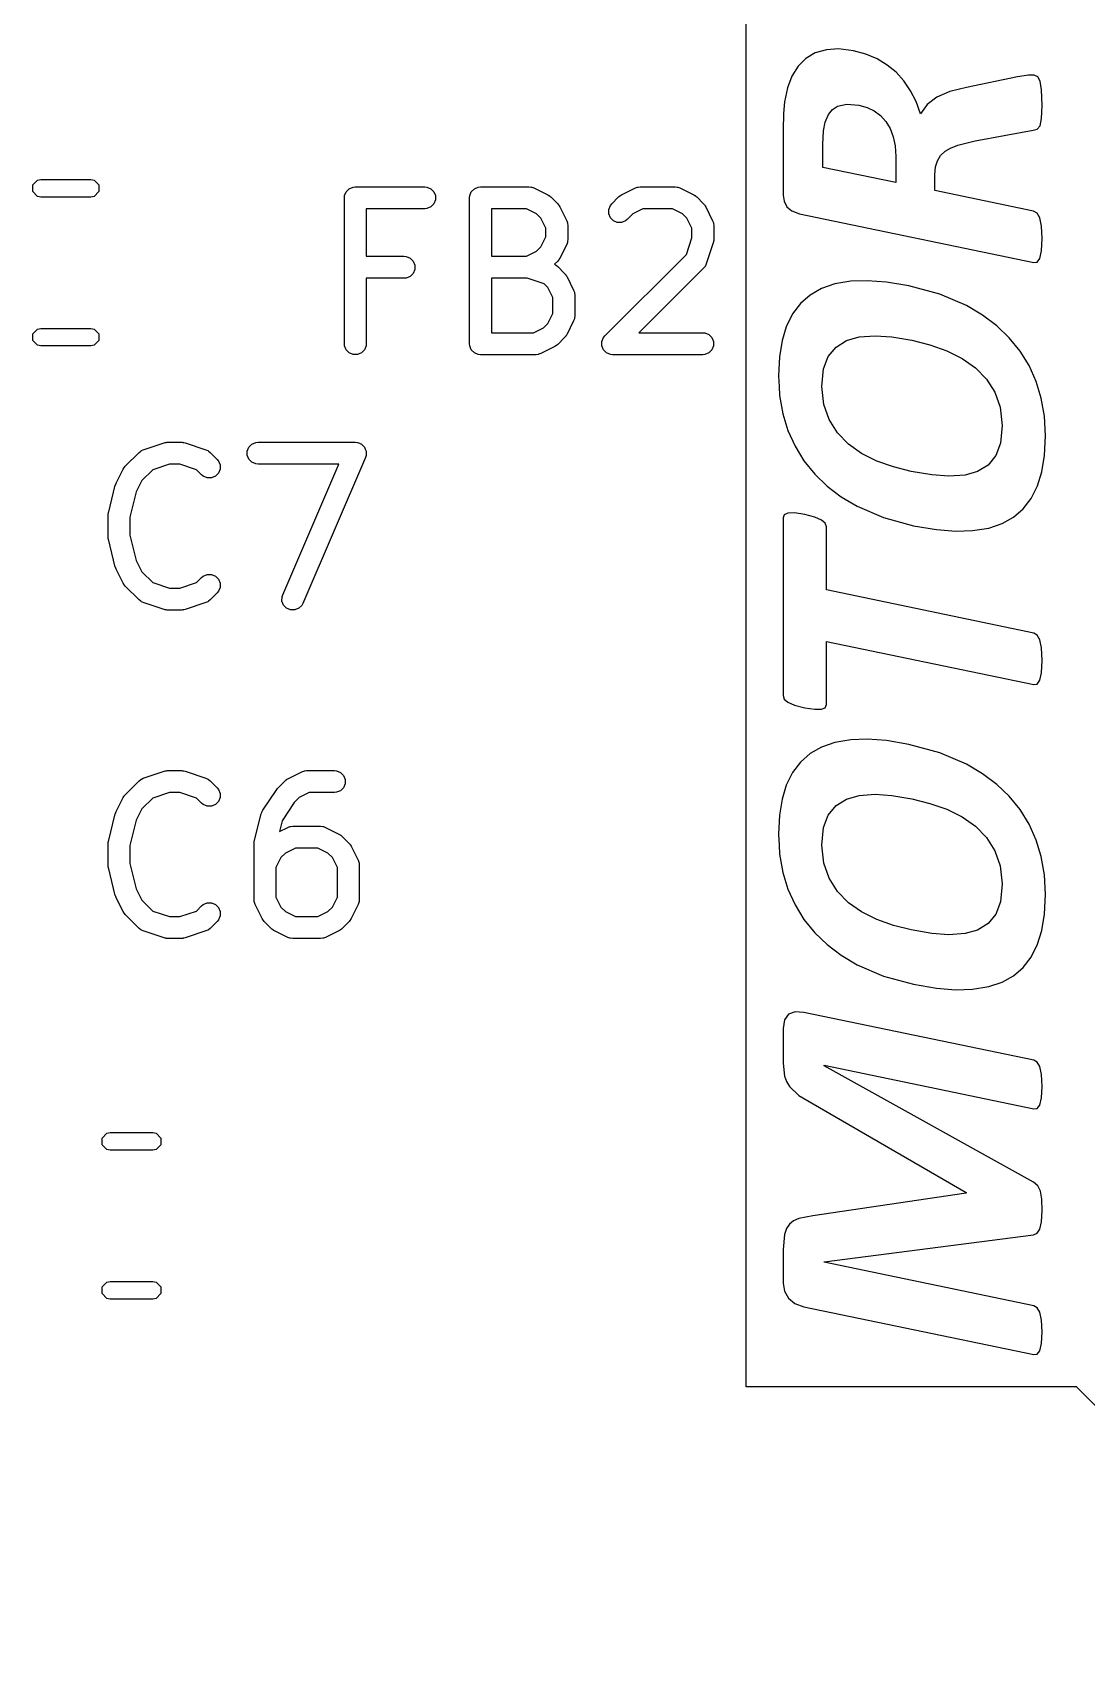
# Model space of a CAD drawing. Extents: x 34.8 to 94.5, y -157.8 to -74.1.
# Drawn here: x 73.37 to 80.59, y -124.53 to -113.32 of the extents above; entities that cross this region are included whole.
import ezdxf

# ---------------------------------------------------------------- set-up
doc = ezdxf.new("R2010")
doc.units = 0
doc.layers.add('BLACK', color=7, linetype='CONTINUOUS')

msp = doc.modelspace()

# ---------------------------------------------------------------- linework, layer by layer
at = {"layer": 'BLACK', "linetype": 'CONTINUOUS'}
for p, q in [((78.26015, -122.601792), (78.26015, -113.212808)), ((78.670806, -113.499877), (78.617906, -113.552314)), ((78.734564, -113.462398), (78.670806, -113.499877)), ((78.810879, -113.44016), (78.734564, -113.462398)), ((78.894517, -113.43503), (78.810879, -113.44016)), ((78.996381, -113.447975), (78.894517, -113.43503)), ((79.081872, -113.471365), (78.996381, -113.447975)), ((79.157581, -113.503541), (79.081872, -113.471365)), ((79.226718, -113.545215), (79.157581, -113.503541)), ((78.574818, -113.621632), (78.544153, -113.701711)), ((78.617906, -113.552314), (78.574818, -113.621632)), ((79.287519, -113.595254), (79.226718, -113.545215)), ((79.340514, -113.653721), (79.287519, -113.595254)), ((80.119288, -113.625296), (79.769898, -113.698446)), ((80.195369, -113.614427), (80.119288, -113.625296)), ((80.232983, -113.615526), (80.195369, -113.614427)), ((80.258384, -113.626151), (80.232983, -113.615526)), ((80.275481, -113.655093), (80.258384, -113.626151)), ((78.544153, -113.701711), (78.523161, -113.798586)), ((79.386681, -113.721527), (79.340514, -113.653721)), ((79.424445, -113.795892), (79.386681, -113.721527)), ((79.656814, -113.726901), (79.567787, -113.765247)), ((79.769898, -113.698446), (79.656814, -113.726901)), ((80.285006, -113.71591), (80.275481, -113.655093)), ((80.287815, -113.822033), (80.285006, -113.71591)), ((78.523161, -113.798586), (78.516444, -113.877354)), ((78.823899, -113.885242), (78.85204, -113.849959)), ((78.85204, -113.849959), (78.886716, -113.827407)), ((78.886716, -113.827407), (78.950567, -113.812353)), ((78.950567, -113.812353), (79.033872, -113.819225)), ((79.033872, -113.819225), (79.088883, -113.835399)), ((79.088883, -113.835399), (79.137554, -113.859525)), ((79.454703, -113.878698), (79.424445, -113.795892)), ((79.501353, -113.815561), (79.454703, -113.878698)), ((79.567787, -113.765247), (79.501353, -113.815561)), ((80.285006, -113.91106), (80.287815, -113.822033)), ((78.516444, -113.877354), (78.513635, -113.989095)), ((78.791339, -113.995324), (78.802208, -113.936705)), ((78.802208, -113.936705), (78.823899, -113.885242)), ((79.137554, -113.859525), (79.180511, -113.891777)), ((79.180511, -113.891777), (79.217299, -113.932309)), ((79.217299, -113.932309), (79.246525, -113.979738)), ((80.255575, -113.985065), (80.274748, -113.96174)), ((80.274748, -113.96174), (80.285006, -113.91106)), ((78.513635, -113.989095), (78.513635, -114.088746)), ((78.787187, -114.088746), (78.791339, -113.995324)), ((79.246525, -113.979738), (79.269078, -114.036479)), ((79.269078, -114.036479), (79.282605, -114.098559)), ((79.711036, -114.095097), (79.830471, -114.065177)), ((79.830471, -114.065177), (80.227365, -113.992515)), ((80.227365, -113.992515), (80.255575, -113.985065)), ((78.513635, -114.088746), (78.513635, -114.436793)), ((78.787187, -114.246405), (78.787187, -114.088746)), ((79.282605, -114.098559), (79.287397, -114.171301)), ((79.287397, -114.171301), (79.287397, -114.350331)), ((79.570963, -114.200854), (79.593072, -114.165225)), ((79.593072, -114.165225), (79.623841, -114.136374)), ((79.623841, -114.136374), (79.661877, -114.113967)), ((79.661877, -114.113967), (79.711036, -114.095097)), ((79.287397, -114.350331), (78.787187, -114.246405)), ((79.553133, -114.296109), (79.557903, -114.24257)), ((79.553133, -114.405652), (79.553133, -114.296109)), ((79.557903, -114.24257), (79.570963, -114.200854)), ((73.3733, -114.367039), (73.405772, -114.334567)), ((73.3733, -114.412961), (73.3733, -114.367039)), ((73.405772, -114.445433), (73.3733, -114.412961)), ((73.405772, -114.334567), (73.428733, -114.33)), ((73.428733, -114.33), (73.771267, -114.33)), ((73.771267, -114.33), (73.794228, -114.334567)), ((73.794228, -114.334567), (73.8267, -114.367039)), ((73.8267, -114.412961), (73.794228, -114.445433)), ((73.8267, -114.367039), (73.8267, -114.412961)), ((75.509774, -114.440187), (75.520973, -114.413151)), ((75.520973, -114.413151), (75.541665, -114.392459)), ((75.541665, -114.392459), (75.568701, -114.38126)), ((75.568701, -114.38126), (75.583333, -114.379819)), ((75.583333, -114.379819), (76.059523, -114.379819)), ((76.059523, -114.379819), (76.074155, -114.38126)), ((76.074155, -114.38126), (76.101191, -114.392459)), ((76.101191, -114.392459), (76.121883, -114.413151)), ((76.121883, -114.413151), (76.133082, -114.440187)), ((76.366917, -114.440187), (76.378116, -114.413151)), ((76.378116, -114.413151), (76.398808, -114.392459)), ((76.398808, -114.392459), (76.425844, -114.38126)), ((76.425844, -114.38126), (76.440476, -114.379819)), ((76.440476, -114.379819), (76.773809, -114.379819)), ((76.773809, -114.379819), (76.788441, -114.38126)), ((76.788441, -114.38126), (76.79093, -114.382291)), ((76.79093, -114.382291), (76.793618, -114.382482)), ((76.793618, -114.382482), (76.80735, -114.387737)), ((76.80735, -114.387737), (76.902588, -114.435356)), ((77.406935, -114.435356), (77.502173, -114.387737)), ((77.502173, -114.387737), (77.515904, -114.382482)), ((77.515904, -114.382482), (77.518593, -114.38229)), ((77.518593, -114.38229), (77.521082, -114.38126)), ((77.521082, -114.38126), (77.535714, -114.379819)), ((77.535714, -114.379819), (77.773809, -114.379819)), ((77.773809, -114.379819), (77.788441, -114.38126)), ((77.788441, -114.38126), (77.79093, -114.382291)), ((77.79093, -114.382291), (77.793618, -114.382482)), ((77.793618, -114.382482), (77.80735, -114.387737)), ((77.80735, -114.387737), (77.902588, -114.435356)), ((80.230174, -114.546335), (79.553133, -114.405652)), ((73.428733, -114.45), (73.405772, -114.445433)), ((73.771267, -114.45), (73.428733, -114.45)), ((73.794228, -114.445433), (73.771267, -114.45)), ((75.508333, -114.454819), (75.509774, -114.440187)), ((75.508333, -115.454819), (75.508333, -114.454819)), ((76.101191, -114.517179), (76.074155, -114.528378)), ((76.121883, -114.496487), (76.101191, -114.517179)), ((76.133082, -114.469451), (76.121883, -114.496487)), ((76.133082, -114.440187), (76.133082, -114.469451)), ((76.365476, -114.454819), (76.366917, -114.440187)), ((76.365476, -115.454819), (76.365476, -114.454819)), ((76.902588, -114.435356), (76.908887, -114.43932)), ((76.908887, -114.43932), (76.910715, -114.440078)), ((76.910715, -114.440078), (76.912771, -114.441766)), ((76.912771, -114.441766), (76.915031, -114.443188)), ((76.915031, -114.443188), (76.91633, -114.444686)), ((76.91633, -114.444686), (76.92208, -114.449405)), ((76.92208, -114.449405), (76.969699, -114.497024)), ((76.969699, -114.497024), (76.974417, -114.502773)), ((76.974417, -114.502773), (76.975916, -114.504073)), ((76.975916, -114.504073), (76.977337, -114.506332)), ((76.977337, -114.506332), (76.979026, -114.508389)), ((76.979026, -114.508389), (76.979783, -114.510216)), ((76.979783, -114.510216), (76.983748, -114.516516)), ((76.983748, -114.516516), (77.031367, -114.611754)), ((77.319298, -114.535426), (77.330497, -114.508389)), ((77.330497, -114.508389), (77.339824, -114.497024)), ((77.339824, -114.497024), (77.387443, -114.449405)), ((77.387443, -114.449405), (77.393192, -114.444686)), ((77.393192, -114.444686), (77.394492, -114.443188)), ((77.394492, -114.443188), (77.396751, -114.441766)), ((77.396751, -114.441766), (77.398808, -114.440078)), ((77.398808, -114.440078), (77.400635, -114.43932)), ((77.400635, -114.43932), (77.406935, -114.435356)), ((77.902588, -114.435356), (77.908887, -114.43932)), ((77.908887, -114.43932), (77.910715, -114.440078)), ((77.910715, -114.440078), (77.912771, -114.441766)), ((77.912771, -114.441766), (77.915031, -114.443188)), ((77.915031, -114.443188), (77.91633, -114.444686)), ((77.91633, -114.444686), (77.92208, -114.449405)), ((77.92208, -114.449405), (77.969699, -114.497024)), ((77.969699, -114.497024), (77.974417, -114.502773)), ((77.974417, -114.502773), (77.975916, -114.504073)), ((77.975916, -114.504073), (77.977337, -114.506332)), ((77.977337, -114.506332), (77.979026, -114.508389)), ((77.979026, -114.508389), (77.979783, -114.510216)), ((77.979783, -114.510216), (77.983748, -114.516516)), ((77.983748, -114.516516), (78.031367, -114.611754)), ((78.513635, -114.436793), (78.520275, -114.478725)), ((78.520275, -114.478725), (78.540258, -114.516538)), ((78.540258, -114.516538), (78.573423, -114.545277)), ((76.059523, -114.529819), (75.658333, -114.529819)), ((75.658333, -114.529819), (75.658333, -114.856009)), ((76.074155, -114.528378), (76.059523, -114.529819)), ((76.756104, -114.529819), (76.515476, -114.529819)), ((76.515476, -114.529819), (76.515476, -114.856009)), ((76.82462, -114.564077), (76.756104, -114.529819)), ((76.855027, -114.594484), (76.82462, -114.564077)), ((76.889285, -114.663), (76.855027, -114.594484)), ((77.031367, -114.611754), (77.036622, -114.625485)), ((77.036622, -114.625485), (77.036813, -114.628174)), ((77.036813, -114.628174), (77.037844, -114.630663)), ((77.037844, -114.630663), (77.039285, -114.645295)), ((77.319298, -114.564688), (77.319298, -114.535426)), ((77.330497, -114.591725), (77.319298, -114.564688)), ((77.351189, -114.612417), (77.330497, -114.591725)), ((77.378226, -114.623616), (77.351189, -114.612417)), ((77.407488, -114.623616), (77.378226, -114.623616)), ((77.434525, -114.612417), (77.407488, -114.623616)), ((77.44589, -114.60309), (77.434525, -114.612417)), ((77.484903, -114.564077), (77.44589, -114.60309)), ((77.553419, -114.529819), (77.484903, -114.564077)), ((77.756104, -114.529819), (77.553419, -114.529819)), ((77.82462, -114.564077), (77.756104, -114.529819)), ((77.855027, -114.594484), (77.82462, -114.564077)), ((77.889285, -114.663), (77.855027, -114.594484)), ((78.031367, -114.611754), (78.036622, -114.625485)), ((78.036622, -114.625485), (78.036813, -114.628174)), ((78.036813, -114.628174), (78.037844, -114.630663)), ((78.037844, -114.630663), (78.039285, -114.645295)), ((78.573423, -114.545277), (78.626964, -114.564532)), ((78.626964, -114.564532), (80.23054, -114.897923)), ((80.254842, -114.560135), (80.230174, -114.546335)), ((80.272794, -114.592619), (80.254842, -114.560135)), ((80.283663, -114.648307), (80.272794, -114.592619)), ((76.855027, -114.791344), (76.889285, -114.722828)), ((76.889285, -114.722828), (76.889285, -114.663)), ((77.039285, -114.740533), (77.037844, -114.755165)), ((77.039285, -114.645295), (77.039285, -114.740533)), ((77.851113, -114.842876), (77.889285, -114.728363)), ((77.889285, -114.728363), (77.889285, -114.663)), ((78.038696, -114.749914), (78.038105, -114.752511)), ((78.039285, -114.740533), (78.038555, -114.747939)), ((78.038555, -114.747939), (78.038696, -114.749914)), ((78.039285, -114.645295), (78.039285, -114.740533)), ((80.287815, -114.734769), (80.283663, -114.648307)), ((80.283663, -114.818788), (80.287815, -114.734769)), ((75.658333, -114.856009), (75.916666, -114.856009)), ((75.916666, -114.856009), (75.931298, -114.85745)), ((75.931298, -114.85745), (75.958334, -114.868649)), ((76.515476, -114.856009), (76.756104, -114.856009)), ((76.756104, -114.856009), (76.82462, -114.821751)), ((76.82462, -114.821751), (76.855027, -114.791344)), ((77.031367, -114.774074), (76.983748, -114.869312)), ((77.036622, -114.760343), (77.031367, -114.774074)), ((77.036813, -114.757653), (77.036622, -114.760343)), ((77.037844, -114.755165), (77.036813, -114.757653)), ((77.292205, -115.401786), (77.851113, -114.842876)), ((78.035436, -114.764251), (77.987817, -114.907107)), ((78.037085, -114.756995), (78.035436, -114.764251)), ((78.037844, -114.755165), (78.037085, -114.756995)), ((78.038105, -114.752511), (78.037844, -114.755165)), ((80.272794, -114.87069), (80.283663, -114.818788)), ((75.958334, -114.868649), (75.979026, -114.889341)), ((75.979026, -114.972677), (75.958334, -114.993369)), ((75.979026, -114.889341), (75.990225, -114.916377)), ((75.990225, -114.945641), (75.979026, -114.972677)), ((75.990225, -114.916377), (75.990225, -114.945641)), ((76.969699, -114.888804), (76.94774, -114.910762)), ((76.94774, -114.910762), (76.953808, -114.913471)), ((76.953808, -114.913471), (76.955843, -114.915236)), ((76.955843, -114.915236), (76.958334, -114.916268)), ((76.958334, -114.916268), (76.969699, -114.925595)), ((76.974417, -114.883054), (76.969699, -114.888804)), ((76.969699, -114.925595), (77.017318, -114.973214)), ((76.975916, -114.881755), (76.974417, -114.883054)), ((76.977337, -114.879495), (76.975916, -114.881755)), ((76.979026, -114.877439), (76.977337, -114.879495)), ((76.979783, -114.875611), (76.979026, -114.877439)), ((76.983748, -114.869312), (76.979783, -114.875611)), ((77.017318, -114.973214), (77.022036, -114.978963)), ((77.969699, -114.936423), (77.526304, -115.379819)), ((77.979027, -114.925058), (77.969699, -114.936423)), ((77.980058, -114.922567), (77.979027, -114.925058)), ((77.981823, -114.920533), (77.980058, -114.922567)), ((77.987817, -114.907107), (77.981823, -114.920533)), ((80.23054, -114.897923), (80.255087, -114.894992)), ((80.255087, -114.894992), (80.272794, -114.87069)), ((75.916666, -115.006009), (75.658333, -115.006009)), ((75.658333, -115.006009), (75.658333, -115.454819)), ((75.931298, -115.004568), (75.916666, -115.006009)), ((75.958334, -114.993369), (75.931298, -115.004568)), ((76.761639, -115.006009), (76.515476, -115.006009)), ((76.515476, -115.006009), (76.515476, -115.379819)), ((76.876152, -115.04418), (76.761639, -115.006009)), ((76.902646, -115.070674), (76.876152, -115.04418)), ((76.936904, -115.13919), (76.902646, -115.070674)), ((77.022036, -114.978963), (77.023535, -114.980263)), ((77.023535, -114.980263), (77.024956, -114.982522)), ((77.024956, -114.982522), (77.026645, -114.984579)), ((77.026645, -114.984579), (77.027402, -114.986406)), ((77.027402, -114.986406), (77.031367, -114.992706)), ((77.031367, -114.992706), (77.078986, -115.087944)), ((78.776457, -115.077358), (78.699382, -115.121161)), ((78.868548, -115.045534), (78.776457, -115.077358)), ((78.978551, -115.026761), (78.868548, -115.045534)), ((79.090619, -115.022811), (78.978551, -115.026761)), ((79.222184, -115.032443), (79.090619, -115.022811)), ((79.376301, -115.058146), (79.222184, -115.032443)), ((79.587947, -115.115975), (79.376301, -115.058146)), ((76.936904, -115.246637), (76.936904, -115.13919)), ((77.078986, -115.087944), (77.084241, -115.101675)), ((77.084241, -115.101675), (77.084432, -115.104364)), ((77.084432, -115.104364), (77.085463, -115.106853)), ((77.085463, -115.106853), (77.086904, -115.121485)), ((77.086904, -115.121485), (77.086904, -115.264342)), ((78.632867, -115.179069), (78.578423, -115.2508)), ((78.699382, -115.121161), (78.632867, -115.179069)), ((79.76941, -115.193335), (79.587947, -115.115975)), ((79.880774, -115.258685), (79.76941, -115.193335)), ((76.902645, -115.315153), (76.936904, -115.246637)), ((77.078986, -115.297883), (77.031367, -115.393121)), ((77.084241, -115.284152), (77.078986, -115.297883)), ((77.084432, -115.281462), (77.084241, -115.284152)), ((77.085463, -115.278974), (77.084432, -115.281462)), ((77.086904, -115.264342), (77.085463, -115.278974)), ((78.578423, -115.2508), (78.535617, -115.338415)), ((79.978448, -115.332054), (79.880774, -115.258685)), ((73.3733, -115.387039), (73.405772, -115.354567)), ((73.3733, -115.432961), (73.3733, -115.387039)), ((73.405772, -115.354567), (73.428733, -115.35)), ((73.428733, -115.35), (73.771267, -115.35)), ((73.771267, -115.35), (73.794228, -115.354567)), ((73.794228, -115.354567), (73.8267, -115.387039)), ((73.8267, -115.387039), (73.8267, -115.432961)), ((76.515476, -115.379819), (76.803723, -115.379819)), ((76.803723, -115.379819), (76.872238, -115.345561)), ((76.872238, -115.345561), (76.902645, -115.315153)), ((77.017318, -115.412613), (76.9697, -115.460232)), ((77.022036, -115.406863), (77.017318, -115.412613)), ((77.023535, -115.405564), (77.022036, -115.406863)), ((77.024956, -115.403305), (77.023535, -115.405564)), ((77.026646, -115.401247), (77.024956, -115.403305)), ((77.027403, -115.399417), (77.026646, -115.401247)), ((77.031367, -115.393121), (77.027403, -115.399417)), ((77.271679, -115.440187), (77.282878, -115.413151)), ((77.282878, -115.413151), (77.292205, -115.401786)), ((77.526304, -115.379819), (77.964285, -115.379819)), ((77.964285, -115.379819), (77.978917, -115.38126)), ((77.978917, -115.38126), (78.005953, -115.392459)), ((78.005953, -115.392459), (78.026645, -115.413151)), ((78.026645, -115.413151), (78.037844, -115.440187)), ((78.535617, -115.338415), (78.507146, -115.432714)), ((78.948876, -115.432326), (79.034842, -115.407525)), ((79.034842, -115.407525), (79.143538, -115.400086)), ((79.143538, -115.400086), (79.259847, -115.408494)), ((79.259847, -115.408494), (79.396085, -115.431105)), ((80.0636, -115.41352), (79.978448, -115.332054)), ((80.137693, -115.504792), (80.0636, -115.41352)), ((73.405772, -115.465433), (73.3733, -115.432961)), ((73.428733, -115.47), (73.405772, -115.465433)), ((73.771267, -115.47), (73.428733, -115.47)), ((73.794228, -115.465433), (73.771267, -115.47)), ((73.8267, -115.432961), (73.794228, -115.465433)), ((75.509774, -115.469451), (75.508333, -115.454819)), ((75.520973, -115.496487), (75.509774, -115.469451)), ((75.541665, -115.517179), (75.520973, -115.496487)), ((75.568701, -115.528378), (75.541665, -115.517179)), ((75.597965, -115.528378), (75.568701, -115.528378)), ((75.625001, -115.517179), (75.597965, -115.528378)), ((75.645693, -115.496487), (75.625001, -115.517179)), ((75.656892, -115.469451), (75.645693, -115.496487)), ((75.658333, -115.454819), (75.656892, -115.469451)), ((76.366917, -115.469451), (76.365476, -115.454819)), ((76.378116, -115.496487), (76.366917, -115.469451)), ((76.398808, -115.517179), (76.378116, -115.496487)), ((76.425844, -115.528378), (76.398808, -115.517179)), ((76.440476, -115.529819), (76.425844, -115.528378)), ((76.821428, -115.529819), (76.440476, -115.529819)), ((76.83606, -115.528378), (76.821428, -115.529819)), ((76.838549, -115.527346), (76.83606, -115.528378)), ((76.841237, -115.527156), (76.838549, -115.527346)), ((76.854969, -115.521901), (76.841237, -115.527156)), ((76.950207, -115.474282), (76.854969, -115.521901)), ((76.956506, -115.470317), (76.950207, -115.474282)), ((76.958334, -115.46956), (76.956506, -115.470317)), ((76.96039, -115.467872), (76.958334, -115.46956)), ((76.96265, -115.46645), (76.96039, -115.467872)), ((76.96395, -115.46495), (76.96265, -115.46645)), ((76.9697, -115.460232), (76.96395, -115.46495)), ((77.271679, -115.469451), (77.271679, -115.440187)), ((77.282878, -115.496487), (77.271679, -115.469451)), ((77.30357, -115.517179), (77.282878, -115.496487)), ((77.330606, -115.528378), (77.30357, -115.517179)), ((77.345238, -115.529819), (77.330606, -115.528378)), ((77.964285, -115.529819), (77.345238, -115.529819)), ((77.978917, -115.528378), (77.964285, -115.529819)), ((78.005953, -115.517179), (77.978917, -115.528378)), ((78.026645, -115.496487), (78.005953, -115.517179)), ((78.037844, -115.469451), (78.026645, -115.496487)), ((78.037844, -115.440187), (78.037844, -115.469451)), ((78.507146, -115.432714), (78.488883, -115.543711)), ((78.823702, -115.543213), (78.877114, -115.477315)), ((78.877114, -115.477315), (78.948876, -115.432326)), ((79.396085, -115.431105), (79.520105, -115.462533)), ((79.520105, -115.462533), (79.635076, -115.502913)), ((79.635076, -115.502913), (79.74156, -115.555328)), ((80.198985, -115.604362), (80.137693, -115.504792)), ((78.488883, -115.543711), (78.482372, -115.674127)), ((78.779371, -115.747766), (78.791563, -115.627549)), ((78.791563, -115.627549), (78.823702, -115.543213)), ((79.74156, -115.555328), (79.831814, -115.619294)), ((79.831814, -115.619294), (79.907484, -115.696916)), ((80.247882, -115.713084), (80.198985, -115.604362)), ((78.482372, -115.674127), (78.486411, -115.747766)), ((78.486411, -115.747766), (78.489836, -115.810213)), ((78.792342, -115.871887), (78.779371, -115.747766)), ((79.907484, -115.696916), (79.965293, -115.787333)), ((80.282539, -115.827215), (80.247882, -115.713084)), ((78.489836, -115.810213), (78.5115, -115.934702)), ((79.965293, -115.787333), (80.001468, -115.889982)), ((80.303907, -115.951193), (80.282539, -115.827215)), ((78.5115, -115.934702), (78.546608, -116.04904)), ((78.829075, -115.97479), (78.792342, -115.871887)), ((78.887121, -116.065384), (78.829075, -115.97479)), ((80.001468, -115.889982), (80.014263, -116.014113)), ((80.311263, -116.086409), (80.303907, -115.951193)), ((78.546608, -116.04904), (78.59581, -116.157811)), ((78.961821, -116.142707), (78.887121, -116.065384)), ((80.014263, -116.014113), (80.002427, -116.135685)), ((80.304618, -116.220494), (80.311263, -116.086409)), ((74.006491, -116.294643), (74.101729, -116.199405)), ((74.101729, -116.199405), (74.113094, -116.190077)), ((74.113094, -116.190077), (74.115584, -116.189045)), ((74.115584, -116.189045), (74.117619, -116.187281)), ((74.117619, -116.187281), (74.131045, -116.181287)), ((74.131045, -116.181287), (74.273901, -116.133668)), ((74.273901, -116.133668), (74.281156, -116.132018)), ((74.281156, -116.132018), (74.282987, -116.13126)), ((74.282987, -116.13126), (74.28564, -116.130998)), ((74.28564, -116.130998), (74.288238, -116.130408)), ((74.288238, -116.130408), (74.290212, -116.130548)), ((74.290212, -116.130548), (74.297619, -116.129819)), ((74.297619, -116.129819), (74.392857, -116.129819)), ((74.392857, -116.129819), (74.400262, -116.130548)), ((74.400262, -116.130548), (74.402237, -116.130408)), ((74.402237, -116.130408), (74.404834, -116.130998)), ((74.404834, -116.130998), (74.407489, -116.13126)), ((74.407489, -116.13126), (74.40932, -116.132018)), ((74.40932, -116.132018), (74.416574, -116.133668)), ((74.416574, -116.133668), (74.559431, -116.181287)), ((74.559431, -116.181287), (74.572856, -116.187281)), ((74.572856, -116.187281), (74.574891, -116.189046)), ((74.574891, -116.189046), (74.577382, -116.190078)), ((74.577382, -116.190078), (74.588747, -116.199405)), ((74.588747, -116.199405), (74.636366, -116.247024)), ((74.843108, -116.190187), (74.854307, -116.163151)), ((74.843108, -116.219451), (74.843108, -116.190187)), ((74.854307, -116.163151), (74.874999, -116.142459)), ((74.874999, -116.142459), (74.902035, -116.13126)), ((74.902035, -116.13126), (74.916667, -116.129819)), ((74.916667, -116.129819), (75.583333, -116.129819)), ((75.583333, -116.129819), (75.597965, -116.13126)), ((75.597965, -116.13126), (75.598395, -116.131438)), ((75.598395, -116.131438), (75.59886, -116.131444)), ((75.59886, -116.131444), (75.611866, -116.137018)), ((75.611866, -116.137018), (75.625001, -116.142459)), ((75.625001, -116.142459), (75.62533, -116.142788)), ((75.62533, -116.142788), (75.625758, -116.142972)), ((75.625758, -116.142972), (75.635653, -116.153111)), ((75.635653, -116.153111), (75.645693, -116.163151)), ((75.645693, -116.163151), (75.645871, -116.163581)), ((75.645871, -116.163581), (75.646197, -116.163915)), ((75.646197, -116.163915), (75.65147, -116.177097)), ((75.65147, -116.177097), (75.656892, -116.190187)), ((75.656892, -116.190187), (75.656892, -116.190652)), ((75.656892, -116.190652), (75.657065, -116.191085)), ((75.657065, -116.191085), (75.656892, -116.205265)), ((75.656892, -116.205265), (75.656892, -116.219451)), ((78.59581, -116.157811), (78.657114, -116.257342)), ((79.050728, -116.206269), (78.961821, -116.142707)), ((79.155872, -116.258478), (79.050728, -116.206269)), ((80.002427, -116.135685), (79.971399, -116.220376)), ((73.944823, -116.409373), (73.992442, -116.314135)), ((73.992442, -116.314135), (73.996406, -116.307835)), ((73.996406, -116.307835), (73.997164, -116.306008)), ((73.997164, -116.306008), (73.998852, -116.303951)), ((73.998852, -116.303951), (74.000274, -116.301692)), ((74.000274, -116.301692), (74.001772, -116.300392)), ((74.001772, -116.300392), (74.006491, -116.294643)), ((74.195276, -116.31799), (74.121163, -116.392103)), ((74.309789, -116.279819), (74.195276, -116.31799)), ((74.380687, -116.279819), (74.309789, -116.279819)), ((74.4952, -116.31799), (74.380687, -116.279819)), ((74.5303, -116.35309), (74.4952, -116.31799)), ((74.636366, -116.247024), (74.645693, -116.258389)), ((74.645693, -116.258389), (74.656892, -116.285425)), ((74.656892, -116.314688), (74.645693, -116.341724)), ((74.656892, -116.285425), (74.656892, -116.314688)), ((74.854307, -116.246487), (74.843108, -116.219451)), ((74.874999, -116.267179), (74.854307, -116.246487)), ((74.902035, -116.278378), (74.874999, -116.267179)), ((74.916667, -116.279819), (74.902035, -116.278378)), ((75.469592, -116.279819), (74.916667, -116.279819)), ((75.085826, -117.175275), (75.469592, -116.279819)), ((75.652269, -116.234363), (75.223698, -117.234363)), ((75.656708, -116.220347), (75.652269, -116.234363)), ((75.656713, -116.219881), (75.656708, -116.220347)), ((75.656892, -116.219451), (75.656713, -116.219881)), ((78.657114, -116.257342), (78.730889, -116.348481)), ((79.269225, -116.298475), (79.155872, -116.258478)), ((79.390711, -116.329308), (79.269225, -116.298475)), ((79.918881, -116.28618), (79.846835, -116.330652)), ((79.971399, -116.220376), (79.918881, -116.28618)), ((80.28609, -116.333146), (80.304618, -116.220494)), ((73.891525, -116.6152), (73.939144, -116.424724)), ((73.939144, -116.424724), (73.939529, -116.423644)), ((73.939529, -116.423644), (73.939568, -116.423105)), ((73.939568, -116.423105), (73.941895, -116.417023)), ((73.941895, -116.417023), (73.944091, -116.410878)), ((73.944091, -116.410878), (73.944413, -116.410442)), ((73.944413, -116.410442), (73.944823, -116.409373)), ((74.121163, -116.392103), (74.082669, -116.46909)), ((74.541665, -116.362417), (74.5303, -116.35309)), ((74.568701, -116.373616), (74.541665, -116.362417)), ((74.597964, -116.373616), (74.568701, -116.373616)), ((74.625, -116.362417), (74.597964, -116.373616)), ((74.645693, -116.341724), (74.625, -116.362417)), ((78.730889, -116.348481), (78.815452, -116.429919)), ((78.815452, -116.429919), (78.912208, -116.503117)), ((79.53198, -116.353008), (79.390711, -116.329308)), ((79.650097, -116.361915), (79.53198, -116.353008)), ((79.760126, -116.35478), (79.650097, -116.361915)), ((79.846835, -116.330652), (79.760126, -116.35478)), ((80.214161, -116.51493), (80.257407, -116.427494)), ((80.257407, -116.427494), (80.28609, -116.333146)), ((74.082669, -116.46909), (74.039286, -116.642624)), ((78.912208, -116.503117), (79.022271, -116.568178)), ((80.159469, -116.586329), (80.214161, -116.51493)), ((73.889286, -116.63339), (73.889537, -116.630836)), ((73.889286, -116.776247), (73.889286, -116.63339)), ((73.889375, -116.629744), (73.890184, -116.62427)), ((73.889537, -116.630836), (73.889375, -116.629744)), ((73.890184, -116.62427), (73.890727, -116.618758)), ((73.890727, -116.618758), (73.891149, -116.617736)), ((73.891149, -116.617736), (73.891525, -116.6152)), ((74.039286, -116.642624), (74.039286, -116.767013)), ((78.521207, -116.626552), (78.513635, -116.646946)), ((78.513635, -116.646946), (78.513635, -117.865718)), ((78.54612, -116.61495), (78.521207, -116.626552)), ((78.592404, -116.614584), (78.54612, -116.61495)), ((78.662868, -116.625819), (78.592404, -116.614584)), ((78.731256, -116.643405), (78.662868, -116.625819)), ((78.776807, -116.662822), (78.731256, -116.643405)), ((79.022271, -116.568178), (79.201227, -116.645046)), ((79.201227, -116.645046), (79.407686, -116.701779)), ((80.015845, -116.686843), (80.092909, -116.643771)), ((80.092909, -116.643771), (80.159469, -116.586329)), ((74.039286, -116.767013), (74.082669, -116.940547)), ((78.80233, -116.684926), (78.776807, -116.662822)), ((78.810635, -116.70874), (78.80233, -116.684926)), ((78.810635, -117.14166), (78.810635, -116.70874)), ((79.407686, -116.701779), (79.564727, -116.728143)), ((79.564727, -116.728143), (79.698377, -116.738582)), ((79.698377, -116.738582), (79.811786, -116.735606)), ((79.811786, -116.735606), (79.923169, -116.717854)), ((79.923169, -116.717854), (80.015845, -116.686843)), ((73.889537, -116.7788), (73.889286, -116.776247)), ((73.889375, -116.779893), (73.889537, -116.7788)), ((73.890184, -116.785366), (73.889375, -116.779893)), ((73.890727, -116.790879), (73.890184, -116.785366)), ((73.891149, -116.7919), (73.890727, -116.790879)), ((73.891525, -116.794437), (73.891149, -116.7919)), ((73.939144, -116.984913), (73.891525, -116.794437)), ((73.939529, -116.985992), (73.939144, -116.984913)), ((73.939568, -116.986532), (73.939529, -116.985992)), ((73.941895, -116.992613), (73.939568, -116.986532)), ((74.082669, -116.940547), (74.121163, -117.017534)), ((73.944091, -116.998759), (73.941895, -116.992613)), ((73.944413, -116.999194), (73.944091, -116.998759)), ((73.944823, -117.000264), (73.944413, -116.999194)), ((73.992442, -117.095502), (73.944823, -117.000264)), ((73.996405, -117.101798), (73.992442, -117.095502)), ((73.997163, -117.103628), (73.996405, -117.101798)), ((74.121163, -117.017534), (74.195276, -117.091648)), ((74.195276, -117.091648), (74.309789, -117.129819)), ((74.380687, -117.129819), (74.4952, -117.091647)), ((74.4952, -117.091647), (74.530299, -117.056548)), ((74.530299, -117.056548), (74.541665, -117.04722)), ((74.541665, -117.04722), (74.568701, -117.036021)), ((74.568701, -117.036021), (74.597964, -117.036021)), ((74.597964, -117.036021), (74.625, -117.047219)), ((74.625, -117.047219), (74.645693, -117.067912)), ((74.645693, -117.067912), (74.656892, -117.094948)), ((74.656892, -117.094948), (74.656892, -117.124211)), ((73.998852, -117.105686), (73.997163, -117.103628)), ((74.000274, -117.107945), (73.998852, -117.105686)), ((74.001772, -117.109244), (74.000274, -117.107945)), ((74.006491, -117.114994), (74.001772, -117.109244)), ((74.101729, -117.210233), (74.006491, -117.114994)), ((74.113094, -117.219561), (74.101729, -117.210233)), ((74.309789, -117.129819), (74.380687, -117.129819)), ((74.588748, -117.210232), (74.577382, -117.21956)), ((74.636366, -117.162613), (74.588748, -117.210232)), ((74.645694, -117.151247), (74.636366, -117.162613)), ((74.656892, -117.124211), (74.645694, -117.151247)), ((75.08103, -117.218553), (75.081387, -117.189292)), ((75.081387, -117.189292), (75.085826, -117.175275)), ((80.230662, -117.436827), (78.810635, -117.14166)), ((74.115584, -117.220592), (74.113094, -117.219561)), ((74.117619, -117.222357), (74.115584, -117.220592)), ((74.131045, -117.228351), (74.117619, -117.222357)), ((74.273901, -117.27597), (74.131045, -117.228351)), ((74.281156, -117.277619), (74.273901, -117.27597)), ((74.282987, -117.278378), (74.281156, -117.277619)), ((74.28564, -117.278639), (74.282987, -117.278378)), ((74.288238, -117.27923), (74.28564, -117.278639)), ((74.290212, -117.279089), (74.288238, -117.27923)), ((74.297619, -117.279819), (74.290212, -117.279089)), ((74.392857, -117.279819), (74.297619, -117.279819)), ((74.400262, -117.279089), (74.392857, -117.279819)), ((74.402237, -117.27923), (74.400262, -117.279089)), ((74.404834, -117.278639), (74.402237, -117.27923)), ((74.407489, -117.278378), (74.404834, -117.278639)), ((74.40932, -117.277619), (74.407489, -117.278378)), ((74.416574, -117.27597), (74.40932, -117.277619)), ((74.559431, -117.228351), (74.416574, -117.27597)), ((74.572856, -117.222357), (74.559431, -117.228351)), ((74.574891, -117.220591), (74.572856, -117.222357)), ((74.577382, -117.21956), (74.574891, -117.220591)), ((75.091898, -117.245723), (75.08103, -117.218553)), ((75.112337, -117.266667), (75.091898, -117.245723)), ((75.139235, -117.278194), (75.112337, -117.266667)), ((75.168496, -117.278551), (75.139235, -117.278194)), ((75.195666, -117.267683), (75.168496, -117.278551)), ((75.21661, -117.247244), (75.195666, -117.267683)), ((75.223698, -117.234363), (75.21661, -117.247244)), ((80.255209, -117.450627), (80.230662, -117.436827)), ((78.810635, -117.927511), (78.810635, -117.494591)), ((78.810635, -117.494591), (80.230662, -117.789758)), ((80.272916, -117.482989), (80.255209, -117.450627)), ((80.283663, -117.539409), (80.272916, -117.482989)), ((80.287815, -117.625139), (80.283663, -117.539409)), ((80.283663, -117.709158), (80.287815, -117.625139)), ((80.255209, -117.786217), (80.272916, -117.76106)), ((80.272916, -117.76106), (80.283663, -117.709158)), ((78.513635, -117.865718), (78.521207, -117.890142)), ((80.230662, -117.789758), (80.255209, -117.786217)), ((78.521207, -117.890142), (78.54612, -117.911269)), ((78.54612, -117.911269), (78.592404, -117.930931)), ((78.592404, -117.930931), (78.662868, -117.948883)), ((78.662868, -117.948883), (78.731256, -117.959751)), ((78.731256, -117.959751), (78.776807, -117.959141)), ((78.776807, -117.959141), (78.80233, -117.948516)), ((78.80233, -117.948516), (78.810635, -117.927511)), ((78.776457, -118.219298), (78.699382, -118.263101)), ((78.868548, -118.187474), (78.776457, -118.219298)), ((78.978551, -118.168701), (78.868548, -118.187474)), ((79.090619, -118.164751), (78.978551, -118.168701)), ((79.222184, -118.174383), (79.090619, -118.164751)), ((79.376301, -118.200086), (79.222184, -118.174383)), ((79.587947, -118.257915), (79.376301, -118.200086)), ((78.632867, -118.321009), (78.578423, -118.39274)), ((78.699382, -118.263101), (78.632867, -118.321009)), ((79.76941, -118.335275), (79.587947, -118.257915)), ((79.880774, -118.400625), (79.76941, -118.335275)), ((74.101729, -118.449405), (74.113094, -118.440077)), ((74.113094, -118.440077), (74.115584, -118.439045)), ((74.115584, -118.439045), (74.117619, -118.437281)), ((74.117619, -118.437281), (74.131045, -118.431287)), ((74.131045, -118.431287), (74.273901, -118.383668)), ((74.273901, -118.383668), (74.281156, -118.382018)), ((74.281156, -118.382018), (74.282987, -118.38126)), ((74.282987, -118.38126), (74.28564, -118.380998)), ((74.28564, -118.380998), (74.288238, -118.380408)), ((74.288238, -118.380408), (74.290212, -118.380548)), ((74.290212, -118.380548), (74.297619, -118.379819)), ((74.297619, -118.379819), (74.392857, -118.379819)), ((74.392857, -118.379819), (74.400262, -118.380548)), ((74.400262, -118.380548), (74.402237, -118.380408)), ((74.402237, -118.380408), (74.404834, -118.380998)), ((74.404834, -118.380998), (74.407489, -118.38126)), ((74.407489, -118.38126), (74.40932, -118.382018)), ((74.40932, -118.382018), (74.416574, -118.383668)), ((74.416574, -118.383668), (74.559431, -118.431287)), ((74.559431, -118.431287), (74.572856, -118.437281)), ((74.572856, -118.437281), (74.574891, -118.439046)), ((74.574891, -118.439046), (74.577382, -118.440078)), ((74.577382, -118.440078), (74.588747, -118.449405)), ((75.101729, -118.449405), (75.107478, -118.444686)), ((75.107478, -118.444686), (75.108778, -118.443188)), ((75.108778, -118.443188), (75.111037, -118.441766)), ((75.111037, -118.441766), (75.113094, -118.440078)), ((75.113094, -118.440078), (75.114921, -118.43932)), ((75.114921, -118.43932), (75.121221, -118.435356)), ((75.121221, -118.435356), (75.216459, -118.387737)), ((75.216459, -118.387737), (75.23019, -118.382482)), ((75.23019, -118.382482), (75.232879, -118.38229)), ((75.232879, -118.38229), (75.235368, -118.38126)), ((75.235368, -118.38126), (75.25, -118.379819)), ((75.25, -118.379819), (75.440476, -118.379819)), ((75.440476, -118.379819), (75.455108, -118.38126)), ((75.455108, -118.38126), (75.482144, -118.392459)), ((75.482144, -118.392459), (75.502836, -118.413151)), ((75.502836, -118.413151), (75.514035, -118.440187)), ((75.514035, -118.440187), (75.514035, -118.469451)), ((78.578423, -118.39274), (78.535617, -118.480355)), ((79.978448, -118.473994), (79.880774, -118.400625)), ((73.992442, -118.564135), (73.996406, -118.557835)), ((73.996406, -118.557835), (73.997164, -118.556008)), ((73.997164, -118.556008), (73.998852, -118.553951)), ((73.998852, -118.553951), (74.000274, -118.551692)), ((74.000274, -118.551692), (74.001772, -118.550392)), ((74.001772, -118.550392), (74.006491, -118.544643)), ((74.006491, -118.544643), (74.101729, -118.449405)), ((74.309789, -118.529819), (74.195276, -118.56799)), ((74.380687, -118.529819), (74.309789, -118.529819)), ((74.4952, -118.56799), (74.380687, -118.529819)), ((74.588747, -118.449405), (74.636366, -118.497024)), ((74.636366, -118.497024), (74.645693, -118.508389)), ((74.645693, -118.508389), (74.656892, -118.535425)), ((74.656892, -118.535425), (74.656892, -118.564688)), ((74.949501, -118.651311), (75.044739, -118.508454)), ((75.044739, -118.508454), (75.044773, -118.508411)), ((75.044773, -118.508411), (75.044783, -118.508389)), ((75.044783, -118.508389), (75.049271, -118.50292)), ((75.049271, -118.50292), (75.054055, -118.497079)), ((75.054055, -118.497079), (75.054076, -118.497064)), ((75.054076, -118.497064), (75.05411, -118.497024)), ((75.05411, -118.497024), (75.101729, -118.449405)), ((75.267705, -118.529819), (75.199189, -118.564077)), ((75.440476, -118.529819), (75.267705, -118.529819)), ((75.455108, -118.528378), (75.440476, -118.529819)), ((75.482144, -118.517179), (75.455108, -118.528378)), ((75.502836, -118.496487), (75.482144, -118.517179)), ((75.514035, -118.469451), (75.502836, -118.496487)), ((78.535617, -118.480355), (78.507146, -118.574654)), ((78.948876, -118.574266), (79.034842, -118.549465)), ((79.034842, -118.549465), (79.143538, -118.542026)), ((79.143538, -118.542026), (79.259847, -118.550434)), ((79.259847, -118.550434), (79.396085, -118.573045)), ((80.0636, -118.55546), (79.978448, -118.473994)), ((80.137693, -118.646732), (80.0636, -118.55546)), ((73.939568, -118.673105), (73.941895, -118.667023)), ((73.941895, -118.667023), (73.944091, -118.660878)), ((73.944091, -118.660878), (73.944413, -118.660442)), ((73.944413, -118.660442), (73.944823, -118.659373)), ((73.944823, -118.659373), (73.992442, -118.564135)), ((74.121163, -118.642103), (74.082669, -118.71909)), ((74.195276, -118.56799), (74.121163, -118.642103)), ((74.5303, -118.60309), (74.4952, -118.56799)), ((74.541665, -118.612417), (74.5303, -118.60309)), ((74.568701, -118.623616), (74.541665, -118.612417)), ((74.597964, -118.623616), (74.568701, -118.623616)), ((74.625, -118.612417), (74.597964, -118.623616)), ((74.645693, -118.591724), (74.625, -118.612417)), ((74.656892, -118.564688), (74.645693, -118.591724)), ((74.939144, -118.674724), (74.942224, -118.666101)), ((74.942224, -118.666101), (74.942584, -118.664285)), ((74.942584, -118.664285), (74.943462, -118.662637)), ((74.943462, -118.662637), (74.944091, -118.660878)), ((74.944091, -118.660878), (74.945194, -118.659389)), ((74.945194, -118.659389), (74.949501, -118.651311)), ((75.165427, -118.597838), (75.081515, -118.723707)), ((75.199189, -118.564077), (75.165427, -118.597838)), ((78.507146, -118.574654), (78.488883, -118.685651)), ((78.823702, -118.685153), (78.877114, -118.619255)), ((78.877114, -118.619255), (78.948876, -118.574266)), ((79.396085, -118.573045), (79.520105, -118.604473)), ((79.520105, -118.604473), (79.635076, -118.644853)), ((79.635076, -118.644853), (79.74156, -118.697268)), ((80.198985, -118.746302), (80.137693, -118.646732)), ((73.891525, -118.8652), (73.939144, -118.674724)), ((73.939144, -118.674724), (73.939529, -118.673644)), ((73.939529, -118.673644), (73.939568, -118.673105)), ((74.082669, -118.71909), (74.039286, -118.892624)), ((74.891525, -118.8652), (74.939144, -118.674724)), ((75.081515, -118.723707), (75.062991, -118.797804)), ((75.062991, -118.797804), (75.121221, -118.768689)), ((75.121221, -118.768689), (75.134952, -118.763434)), ((75.134952, -118.763434), (75.137641, -118.763242)), ((75.137641, -118.763242), (75.14013, -118.762212)), ((75.14013, -118.762212), (75.154762, -118.760771)), ((75.154762, -118.760771), (75.345238, -118.760771)), ((75.345238, -118.760771), (75.35987, -118.762212)), ((75.35987, -118.762212), (75.362359, -118.763243)), ((75.362359, -118.763243), (75.365047, -118.763434)), ((75.365047, -118.763434), (75.378779, -118.768689)), ((75.378779, -118.768689), (75.474017, -118.816308)), ((78.488883, -118.685651), (78.482372, -118.816067)), ((78.779371, -118.889706), (78.791563, -118.769489)), ((78.791563, -118.769489), (78.823702, -118.685153)), ((79.74156, -118.697268), (79.831814, -118.761234)), ((79.831814, -118.761234), (79.907484, -118.838856)), ((80.247882, -118.855024), (80.198985, -118.746302)), ((73.889286, -118.88339), (73.889537, -118.880836)), ((73.889286, -119.026247), (73.889286, -118.88339)), ((73.889375, -118.879744), (73.890184, -118.87427)), ((73.889537, -118.880836), (73.889375, -118.879744)), ((73.890184, -118.87427), (73.890727, -118.868758)), ((73.890727, -118.868758), (73.891149, -118.867736)), ((73.891149, -118.867736), (73.891525, -118.8652)), ((74.039286, -118.892624), (74.039286, -119.017013)), ((74.889286, -118.88339), (74.889537, -118.880836)), ((74.889286, -119.264342), (74.889286, -118.88339)), ((74.889375, -118.879744), (74.890184, -118.87427)), ((74.889537, -118.880836), (74.889375, -118.879744)), ((74.890184, -118.87427), (74.890727, -118.868758)), ((74.890727, -118.868758), (74.891149, -118.867736)), ((74.891149, -118.867736), (74.891525, -118.8652)), ((75.474017, -118.816308), (75.480316, -118.820272)), ((75.480316, -118.820272), (75.482144, -118.82103)), ((75.482144, -118.82103), (75.4842, -118.822718)), ((75.4842, -118.822718), (75.48646, -118.82414)), ((75.48646, -118.82414), (75.487759, -118.825638)), ((75.487759, -118.825638), (75.493509, -118.830357)), ((75.493509, -118.830357), (75.541128, -118.877976)), ((75.541128, -118.877976), (75.545846, -118.883725)), ((75.545846, -118.883725), (75.547345, -118.885025)), ((75.547345, -118.885025), (75.548766, -118.887284)), ((75.548766, -118.887284), (75.550455, -118.889341)), ((75.550455, -118.889341), (75.551212, -118.891168)), ((75.551212, -118.891168), (75.555177, -118.897468)), ((78.482372, -118.816067), (78.486411, -118.889706)), ((78.486411, -118.889706), (78.489836, -118.952153)), ((78.792342, -119.013827), (78.779371, -118.889706)), ((79.907484, -118.838856), (79.965293, -118.929273)), ((80.282539, -118.969155), (80.247882, -118.855024)), ((75.073544, -118.975436), (75.039286, -119.043952)), ((75.103951, -118.945029), (75.073544, -118.975436)), ((75.172467, -118.910771), (75.103951, -118.945029)), ((75.327533, -118.910771), (75.172467, -118.910771)), ((75.396049, -118.945029), (75.327533, -118.910771)), ((75.426456, -118.975436), (75.396049, -118.945029)), ((75.460714, -119.043952), (75.426456, -118.975436)), ((75.555177, -118.897468), (75.602796, -118.992706)), ((75.602796, -118.992706), (75.608051, -119.006437)), ((75.608051, -119.006437), (75.608242, -119.009126)), ((78.489836, -118.952153), (78.5115, -119.076642)), ((79.965293, -118.929273), (80.001468, -119.031922)), ((80.303907, -119.093133), (80.282539, -118.969155)), ((73.889537, -119.0288), (73.889286, -119.026247)), ((73.889375, -119.029893), (73.889537, -119.0288)), ((73.890184, -119.035366), (73.889375, -119.029893)), ((73.890727, -119.040879), (73.890184, -119.035366)), ((73.891149, -119.0419), (73.890727, -119.040879)), ((73.891525, -119.044437), (73.891149, -119.0419)), ((73.939144, -119.234913), (73.891525, -119.044437)), ((74.039286, -119.017013), (74.082669, -119.190547)), ((75.039286, -119.043952), (75.039286, -119.246637)), ((75.460714, -119.246637), (75.460714, -119.043952)), ((75.608242, -119.009126), (75.609273, -119.011615)), ((75.609273, -119.011615), (75.610714, -119.026247)), ((75.610714, -119.026247), (75.610714, -119.264342)), ((78.5115, -119.076642), (78.546608, -119.19098)), ((78.829075, -119.11673), (78.792342, -119.013827)), ((78.887121, -119.207324), (78.829075, -119.11673)), ((80.001468, -119.031922), (80.014263, -119.156053)), ((80.311263, -119.228349), (80.303907, -119.093133)), ((74.082669, -119.190547), (74.121163, -119.267534)), ((78.546608, -119.19098), (78.59581, -119.299751)), ((78.961821, -119.284647), (78.887121, -119.207324)), ((80.014263, -119.156053), (80.002427, -119.277625)), ((80.304618, -119.362434), (80.311263, -119.228349)), ((73.939529, -119.235992), (73.939144, -119.234913)), ((73.939568, -119.236532), (73.939529, -119.235992)), ((73.941895, -119.242613), (73.939568, -119.236532)), ((73.944091, -119.248759), (73.941895, -119.242613)), ((73.944413, -119.249194), (73.944091, -119.248759)), ((73.944823, -119.250264), (73.944413, -119.249194)), ((73.992442, -119.345502), (73.944823, -119.250264)), ((74.121163, -119.267534), (74.195276, -119.341648)), ((74.195276, -119.341648), (74.309789, -119.379819)), ((74.380687, -119.379819), (74.4952, -119.341647)), ((74.4952, -119.341647), (74.530299, -119.306548)), ((74.530299, -119.306548), (74.541665, -119.29722)), ((74.541665, -119.29722), (74.568701, -119.286021)), ((74.568701, -119.286021), (74.597964, -119.286021)), ((74.597964, -119.286021), (74.625, -119.297219)), ((74.625, -119.297219), (74.645693, -119.317912)), ((74.645693, -119.317912), (74.656892, -119.344948)), ((74.890727, -119.278974), (74.889286, -119.264342)), ((74.891758, -119.281463), (74.890727, -119.278974)), ((74.891949, -119.284151), (74.891758, -119.281463)), ((74.897204, -119.297883), (74.891949, -119.284151)), ((74.944823, -119.393121), (74.897204, -119.297883)), ((75.039286, -119.246637), (75.073544, -119.315153)), ((75.073544, -119.315153), (75.103951, -119.345561)), ((75.396048, -119.345561), (75.426455, -119.315153)), ((75.426455, -119.315153), (75.460714, -119.246637)), ((75.602796, -119.297883), (75.555177, -119.393121)), ((75.608051, -119.284152), (75.602796, -119.297883)), ((75.608242, -119.281462), (75.608051, -119.284152)), ((75.609273, -119.278974), (75.608242, -119.281462)), ((75.610714, -119.264342), (75.609273, -119.278974)), ((78.59581, -119.299751), (78.657114, -119.399282)), ((79.050728, -119.348209), (78.961821, -119.284647)), ((80.002427, -119.277625), (79.971399, -119.362316)), ((73.996405, -119.351798), (73.992442, -119.345502)), ((73.997163, -119.353628), (73.996405, -119.351798)), ((73.998852, -119.355686), (73.997163, -119.353628)), ((74.000274, -119.357945), (73.998852, -119.355686)), ((74.001772, -119.359244), (74.000274, -119.357945)), ((74.006491, -119.364994), (74.001772, -119.359244)), ((74.101729, -119.460233), (74.006491, -119.364994)), ((74.309789, -119.379819), (74.380687, -119.379819)), ((74.636366, -119.412613), (74.588748, -119.460232)), ((74.645694, -119.401247), (74.636366, -119.412613)), ((74.656892, -119.374211), (74.645694, -119.401247)), ((74.656892, -119.344948), (74.656892, -119.374211)), ((74.948786, -119.399417), (74.944823, -119.393121)), ((74.949544, -119.401247), (74.948786, -119.399417)), ((74.951233, -119.403305), (74.949544, -119.401247)), ((74.952655, -119.405564), (74.951233, -119.403305)), ((74.954153, -119.406863), (74.952655, -119.405564)), ((74.958871, -119.412612), (74.954153, -119.406863)), ((75.00649, -119.460232), (74.958871, -119.412612)), ((75.103951, -119.345561), (75.172467, -119.379819)), ((75.172467, -119.379819), (75.327533, -119.379819)), ((75.327533, -119.379819), (75.396048, -119.345561)), ((75.541128, -119.412613), (75.49351, -119.460232)), ((75.545846, -119.406863), (75.541128, -119.412613)), ((75.547345, -119.405564), (75.545846, -119.406863)), ((75.548766, -119.403305), (75.547345, -119.405564)), ((75.550456, -119.401247), (75.548766, -119.403305)), ((75.551213, -119.399417), (75.550456, -119.401247)), ((75.555177, -119.393121), (75.551213, -119.399417)), ((78.657114, -119.399282), (78.730889, -119.490421)), ((79.155872, -119.400418), (79.050728, -119.348209)), ((79.269225, -119.440415), (79.155872, -119.400418)), ((79.390711, -119.471248), (79.269225, -119.440415)), ((79.918881, -119.42812), (79.846835, -119.472592)), ((79.971399, -119.362316), (79.918881, -119.42812)), ((80.28609, -119.475086), (80.304618, -119.362434)), ((74.113094, -119.469561), (74.101729, -119.460233)), ((74.115584, -119.470592), (74.113094, -119.469561)), ((74.117619, -119.472357), (74.115584, -119.470592)), ((74.131045, -119.478351), (74.117619, -119.472357)), ((74.273901, -119.52597), (74.131045, -119.478351)), ((74.281156, -119.527619), (74.273901, -119.52597)), ((74.282987, -119.528378), (74.281156, -119.527619)), ((74.28564, -119.528639), (74.282987, -119.528378)), ((74.288238, -119.52923), (74.28564, -119.528639)), ((74.290212, -119.529089), (74.288238, -119.52923)), ((74.297619, -119.529819), (74.290212, -119.529089)), ((74.392857, -119.529819), (74.297619, -119.529819)), ((74.400262, -119.529089), (74.392857, -119.529819)), ((74.402237, -119.52923), (74.400262, -119.529089)), ((74.404834, -119.528639), (74.402237, -119.52923)), ((74.407489, -119.528378), (74.404834, -119.528639)), ((74.40932, -119.527619), (74.407489, -119.528378)), ((74.416574, -119.52597), (74.40932, -119.527619)), ((74.559431, -119.478351), (74.416574, -119.52597)), ((74.572856, -119.472357), (74.559431, -119.478351)), ((74.574891, -119.470591), (74.572856, -119.472357)), ((74.577382, -119.46956), (74.574891, -119.470591)), ((74.588748, -119.460232), (74.577382, -119.46956)), ((75.012239, -119.46495), (75.00649, -119.460232)), ((75.01354, -119.46645), (75.012239, -119.46495)), ((75.015799, -119.467872), (75.01354, -119.46645)), ((75.017856, -119.46956), (75.015799, -119.467872)), ((75.019683, -119.470317), (75.017856, -119.46956)), ((75.025983, -119.474282), (75.019683, -119.470317)), ((75.121221, -119.521901), (75.025983, -119.474282)), ((75.134952, -119.527156), (75.121221, -119.521901)), ((75.137641, -119.527347), (75.134952, -119.527156)), ((75.14013, -119.528378), (75.137641, -119.527347)), ((75.154762, -119.529819), (75.14013, -119.528378)), ((75.345238, -119.529819), (75.154762, -119.529819)), ((75.35987, -119.528378), (75.345238, -119.529819)), ((75.362359, -119.527346), (75.35987, -119.528378)), ((75.365047, -119.527156), (75.362359, -119.527346)), ((75.378779, -119.521901), (75.365047, -119.527156)), ((75.474017, -119.474282), (75.378779, -119.521901)), ((75.480316, -119.470317), (75.474017, -119.474282)), ((75.482144, -119.46956), (75.480316, -119.470317)), ((75.4842, -119.467872), (75.482144, -119.46956)), ((75.48646, -119.46645), (75.4842, -119.467872)), ((75.48776, -119.46495), (75.48646, -119.46645)), ((75.49351, -119.460232), (75.48776, -119.46495)), ((78.730889, -119.490421), (78.815452, -119.571859)), ((79.53198, -119.494948), (79.390711, -119.471248)), ((79.650097, -119.503855), (79.53198, -119.494948)), ((79.760126, -119.49672), (79.650097, -119.503855)), ((79.846835, -119.472592), (79.760126, -119.49672)), ((80.257407, -119.569434), (80.28609, -119.475086)), ((78.815452, -119.571859), (78.912208, -119.645057)), ((78.912208, -119.645057), (79.022271, -119.710118)), ((80.159469, -119.728269), (80.214161, -119.65687)), ((80.214161, -119.65687), (80.257407, -119.569434)), ((79.022271, -119.710118), (79.201227, -119.786986)), ((79.201227, -119.786986), (79.407686, -119.843719)), ((80.015845, -119.828783), (80.092909, -119.785711)), ((80.092909, -119.785711), (80.159469, -119.728269)), ((79.407686, -119.843719), (79.564727, -119.870083)), ((79.564727, -119.870083), (79.698377, -119.880522)), ((79.698377, -119.880522), (79.811786, -119.877546)), ((79.811786, -119.877546), (79.923169, -119.859794)), ((79.923169, -119.859794), (80.015845, -119.828783)), ((78.523161, -120.086252), (78.513635, -120.146335)), ((78.551127, -120.049249), (78.523161, -120.086252)), ((78.596189, -120.033251), (78.551127, -120.049249)), ((78.656884, -120.037159), (78.596189, -120.033251)), ((80.23054, -120.364322), (78.656884, -120.037159)), ((78.513635, -120.146335), (78.513635, -120.383007)), ((78.513635, -120.383007), (78.523893, -120.472033)), ((78.795003, -120.401325), (78.795003, -120.398516)), ((78.795003, -120.398516), (80.23054, -120.696981)), ((80.229075, -121.200488), (78.795003, -120.401325)), ((80.255087, -120.376779), (80.23054, -120.364322)), ((80.272794, -120.407187), (80.255087, -120.376779)), ((80.283663, -120.46092), (80.272794, -120.407187)), ((80.287815, -120.54323), (80.283663, -120.46092)), ((78.523893, -120.472033), (78.537726, -120.509743)), ((78.537726, -120.509743), (78.558698, -120.543963)), ((78.558698, -120.543963), (78.622812, -120.60539)), ((80.283663, -120.622609), (80.287815, -120.54323)), ((78.622812, -120.60539), (78.719654, -120.663642)), ((78.719654, -120.663642), (79.769166, -121.269242)), ((80.255087, -120.69405), (80.272794, -120.671091)), ((80.272794, -120.671091), (80.283663, -120.622609)), ((80.23054, -120.696981), (80.255087, -120.69405)), ((73.8483, -120.897039), (73.880772, -120.864567)), ((73.8483, -120.942961), (73.8483, -120.897039)), ((73.880772, -120.864567), (73.903733, -120.86)), ((73.903733, -120.86), (74.196267, -120.86)), ((74.196267, -120.86), (74.219228, -120.864567)), ((74.219228, -120.864567), (74.2517, -120.897039)), ((74.2517, -120.897039), (74.2517, -120.942961)), ((73.880772, -120.975433), (73.8483, -120.942961)), ((73.903733, -120.98), (73.880772, -120.975433)), ((74.196267, -120.98), (73.903733, -120.98)), ((74.219228, -120.975433), (74.196267, -120.98)), ((74.2517, -120.942961), (74.219228, -120.975433)), ((80.258506, -121.224057), (80.229075, -121.200488)), ((80.276946, -121.260571), (80.258506, -121.224057)), ((79.769166, -121.274615), (78.716967, -121.430076)), ((79.769166, -121.269242), (79.769166, -121.274615)), ((80.285739, -121.315282), (80.276946, -121.260571)), ((80.287815, -121.393195), (80.285739, -121.315282)), ((78.585176, -121.464538), (78.558087, -121.487839)), ((78.620858, -121.447539), (78.585176, -121.464538)), ((78.716967, -121.430076), (78.620858, -121.447539)), ((80.273527, -121.520568), (80.284396, -121.47001)), ((80.284396, -121.47001), (80.287815, -121.393195)), ((78.523893, -121.55696), (78.513635, -121.660519)), ((78.537956, -121.517902), (78.523893, -121.55696)), ((78.558087, -121.487839), (78.537956, -121.517902)), ((78.795003, -121.745638), (80.229075, -121.560013)), ((80.229075, -121.560013), (80.255087, -121.549511)), ((80.255087, -121.549511), (80.273527, -121.520568)), ((78.513635, -121.660519), (78.513635, -121.890352)), ((78.795003, -121.748324), (78.795003, -121.745638)), ((80.23054, -122.046789), (78.795003, -121.748324)), ((73.8483, -121.917039), (73.880772, -121.884567)), ((73.8483, -121.962961), (73.8483, -121.917039)), ((73.880772, -121.884567), (73.903733, -121.88)), ((73.903733, -121.88), (74.196267, -121.88)), ((74.196267, -121.88), (74.219228, -121.884567)), ((74.219228, -121.884567), (74.2517, -121.917039)), ((74.2517, -121.917039), (74.2517, -121.962961)), ((78.513635, -121.890352), (78.522976, -121.946774)), ((73.880772, -121.995433), (73.8483, -121.962961)), ((73.903733, -122), (73.880772, -121.995433)), ((74.196267, -122), (73.903733, -122)), ((74.219228, -121.995433), (74.196267, -122)), ((74.2517, -121.962961), (74.219228, -121.995433)), ((78.522976, -121.946774), (78.550516, -121.994277)), ((78.550516, -121.994277), (78.593988, -122.029779)), ((78.593988, -122.029779), (78.656884, -122.052407)), ((78.656884, -122.052407), (80.23054, -122.37957)), ((80.255087, -122.059245), (80.23054, -122.046789)), ((80.272794, -122.090386), (80.255087, -122.059245)), ((80.283663, -122.14412), (80.272794, -122.090386)), ((80.287815, -122.225819), (80.283663, -122.14412)), ((80.283663, -122.305076), (80.287815, -122.225819)), ((80.255087, -122.377372), (80.272794, -122.354291)), ((80.272794, -122.354291), (80.283663, -122.305076)), ((80.23054, -122.37957), (80.255087, -122.377372)), ((80.525949, -122.601792), (78.26015, -122.601792)), ((80.526967, -122.603033), (80.525949, -122.601792)), ((82.536967, -124.613033), (80.526967, -122.603033))]:
    msp.add_line(p, q, dxfattribs=at)

doc.saveas('drawing.dxf')
